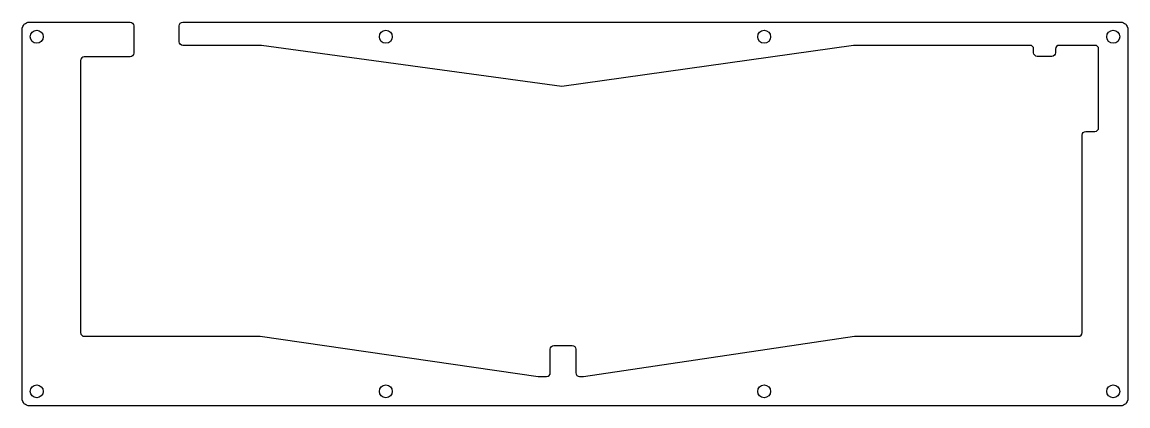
# Model space of a CAD drawing. Header units: millimetres. Extents: x -16 to 287, y -105 to 0.
import ezdxf

# ---------------------------------------------------------------- set-up
doc = ezdxf.new("R2010")
doc.units = ezdxf.units.MM
doc.layers.get('0').update_dxf_attribs({"linetype": 'CONTINUOUS'})

msp = doc.modelspace()

# ---------------------------------------------------------------- linework, layer by layer
msp.add_lwpolyline([(278.51, -28.86), (278.51, -7.35, 0.414214), (277.51, -6.35), (267.73, -6.35, 0.414214), (266.73, -7.35), (266.73, -8.35, -0.414214), (265.73, -9.35), (261.73, -9.35, -0.414214), (260.73, -8.35), (260.73, -7.35, 0.414214), (259.73, -6.35), (211.46, -6.35), (131.65, -17.55), (49.49, -6.35), (27.99, -6.35, -0.414214), (26.99, -5.35), (26.99, -1, -0.414214), (27.99, 0), (284.51, 0, -0.414214), (286.51, -2), (286.51, -102.87, -0.414214), (284.51, -104.86), (-13.99, -104.86, -0.416244), (-16, -102.87), (-16, -2, -0.414214), (-14, 0), (13.52, 0, -0.414214), (14.52, -1), (14.52, -8.48, -0.414214), (13.52, -9.48), (1, -9.48, 0.414214), (0, -10.48), (0, -84.85, 0.414214), (1, -85.85), (49.16, -85.85), (125.16, -96.86), (127.5, -96.86, 0.414214), (128.5, -95.86), (128.5, -89.36, -0.414214), (129.5, -88.36), (134.5, -88.36, -0.414214), (135.5, -89.36), (135.5, -95.86, 0.414214), (136.5, -96.86), (137.57, -96.86), (211.75, -85.85), (272.98, -85.85, 0.414214), (273.98, -84.85), (273.98, -30.86, -0.414214), (274.98, -29.86), (277.51, -29.86, 0.414214)], format="xyb", close=True)
for centre in [(-12, -4), (83.5, -4), (187, -4), (282.5, -4), (-12, -100.9), (83.5, -100.9), (187, -100.9), (282.5, -100.9)]:
    msp.add_circle(centre, 1.77)

doc.saveas('drawing.dxf')
